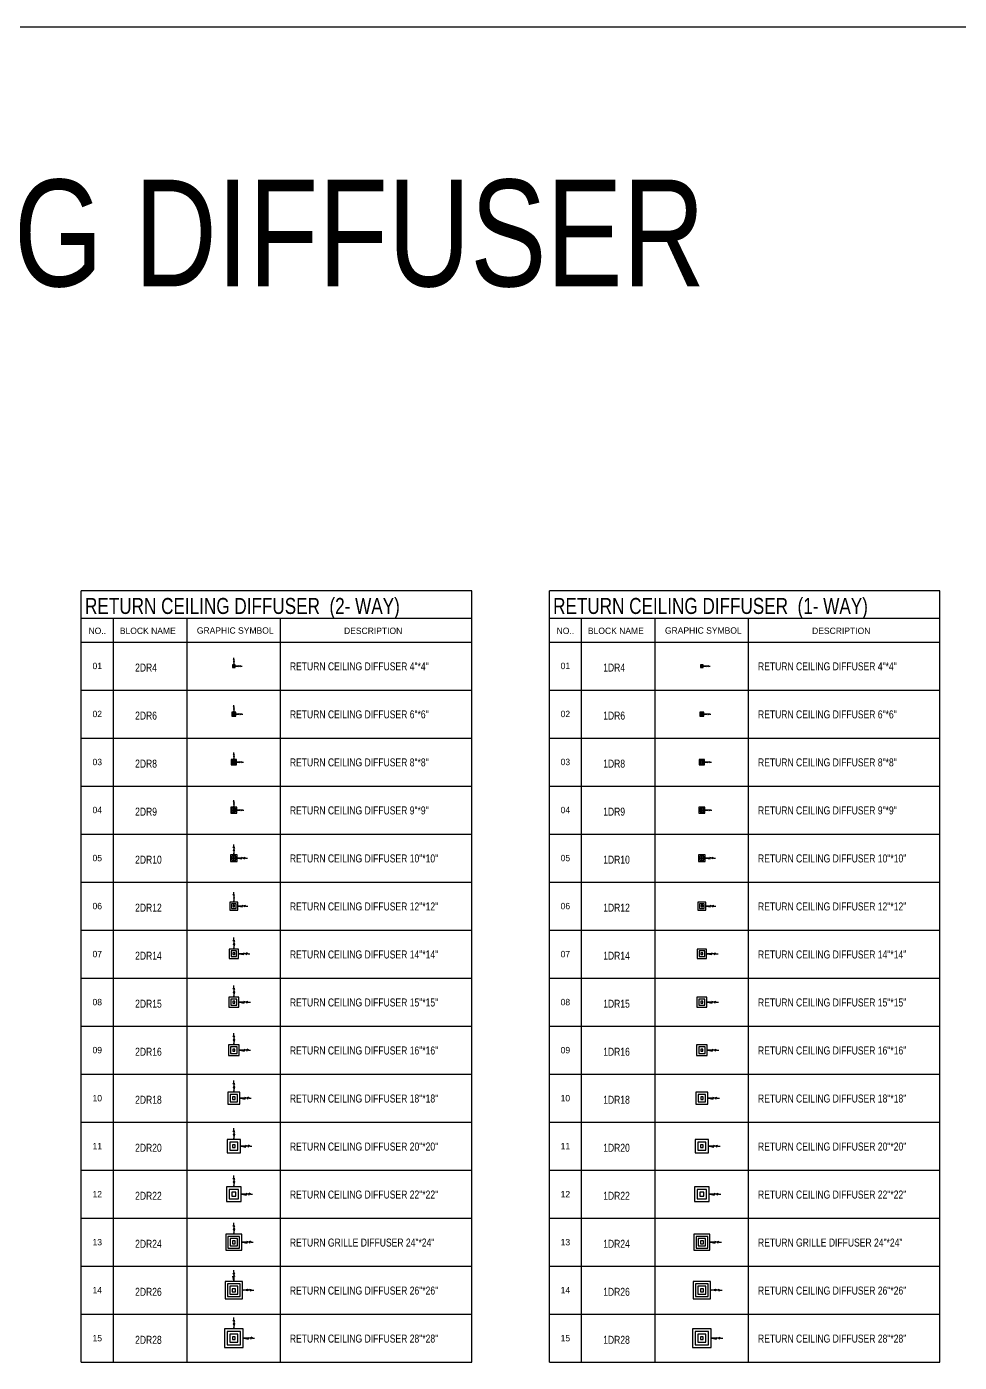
# Model space of a CAD drawing. Header units: millimetres. Extents: x 259256 to 648017, y 366981 to 480499.
# Drawn here: x 399091 to 434062, y 430433 to 480499 of the extents above; entities that cross this region are included whole.
import ezdxf
from ezdxf.enums import TextEntityAlignment as Align

# ---------------------------------------------------------------- set-up
doc = ezdxf.new("R2010")
doc.units = ezdxf.units.MM
doc.layers.get('0').update_dxf_attribs({"color": 254})
for name, color, linetype in [('11-F-A-DUCT', 11, 'Continuous'), ('40-REFERENCE-DRAWINGS-0-35', 40, 'Continuous'), ('RETURN GRILL', 13, 'Continuous')]:
    doc.layers.add(name, color=color, linetype=linetype)
doc.styles.add('STENCIL', font='stencil.shx')
doc.styles.add('style2', font='stencil.shx')

# ---------------------------------------------------------------- blocks, each defined once
blk = doc.blocks.new('2DR4')
at = {"color": 13}
for p, q in [((0, 258), (-21, 236)), ((21, 236), (-21, 236)), ((-20, 175), (0, 167)), ((0, 258), (0, 308)), ((0, 215), (21, 236)), ((0, 215), (0, 75)), ((20, 175), (0, 167)), ((0, 75), (20, 175)), ((215, 0), (75, 0)), ((75, 0), (175, -20)), ((175, 20), (167, 0)), ((175, -20), (167, 0)), ((215, 0), (236, -21)), ((236, -21), (236, 21)), ((258, 0), (236, 21)), ((258, 0), (308, 0))]:
    blk.add_line(p, q, dxfattribs=at)
at = {"color": 12}
blk.add_lwpolyline([(-50, -50), (50, -50), (50, 50), (-50, 50)], close=True, dxfattribs=at)
at = {"color": 13}
for points in [[(-30, -30), (30, -30), (30, 30), (-30, 30)], [(-10, -10), (10, -10), (10, 10), (-10, 10)]]:
    blk.add_lwpolyline(points, close=True, dxfattribs=at)
for points in [[(-20, 175), (0, 167), (0, 75)], [(20, 175), (0, 167), (0, 75)], [(175, 20), (167, 0), (75, 0)], [(175, -20), (167, 0), (75, 0)]]:
    blk.add_solid(points, dxfattribs=at)
blk = doc.blocks.new('2DR6')
at = {"color": 13}
for p, q in [((0, 283), (-21, 261)), ((21, 261), (-21, 261)), ((-20, 200), (0, 192)), ((0, 283), (0, 333)), ((0, 240), (21, 261)), ((0, 240), (0, 100)), ((20, 200), (0, 192)), ((0, 100), (20, 200)), ((240, 0), (100, 0)), ((100, 0), (200, -20)), ((200, 20), (192, 0)), ((200, -20), (192, 0)), ((240, 0), (261, -21)), ((261, -21), (261, 21)), ((283, 0), (261, 21)), ((283, 0), (333, 0))]:
    blk.add_line(p, q, dxfattribs=at)
at = {"color": 12}
blk.add_lwpolyline([(-75, -75), (75, -75), (75, 75), (-75, 75)], close=True, dxfattribs=at)
at = {"color": 13}
for points in [[(-45, -45), (45, -45), (45, 45), (-45, 45)], [(-15, -15), (15, -15), (15, 15), (-15, 15)]]:
    blk.add_lwpolyline(points, close=True, dxfattribs=at)
for points in [[(-20, 200), (0, 192), (0, 100)], [(20, 200), (0, 192), (0, 100)], [(200, 20), (192, 0), (100, 0)], [(200, -20), (192, 0), (100, 0)]]:
    blk.add_solid(points, dxfattribs=at)
blk = doc.blocks.new('2DR8')
at = {"color": 13}
for p, q in [((0, 308), (-21, 286)), ((21, 286), (-21, 286)), ((-20, 225), (0, 217)), ((0, 308), (0, 358)), ((0, 265), (21, 286)), ((0, 265), (0, 125)), ((20, 225), (0, 217)), ((0, 125), (20, 225)), ((265, 0), (125, 0)), ((125, 0), (225, -20)), ((225, 20), (217, 0)), ((225, -20), (217, 0)), ((265, 0), (286, -21)), ((286, -21), (286, 21)), ((308, 0), (286, 21)), ((308, 0), (358, 0))]:
    blk.add_line(p, q, dxfattribs=at)
at = {"color": 12}
blk.add_lwpolyline([(-100, -100), (100, -100), (100, 100), (-100, 100)], close=True, dxfattribs=at)
at = {"color": 13}
for points in [[(-60, -60), (60, -60), (60, 60), (-60, 60)], [(-20, -20), (20, -20), (20, 20), (-20, 20)]]:
    blk.add_lwpolyline(points, close=True, dxfattribs=at)
for points in [[(-20, 225), (0, 217), (0, 125)], [(20, 225), (0, 217), (0, 125)], [(225, 20), (217, 0), (125, 0)], [(225, -20), (217, 0), (125, 0)]]:
    blk.add_solid(points, dxfattribs=at)
blk = doc.blocks.new('2DR9')
at = {"color": 13}
for p, q in [((0, 320), (-21, 299)), ((21, 299), (-21, 299)), ((-20, 237), (0, 229)), ((0, 320), (0, 370)), ((0, 277), (21, 299)), ((0, 277), (0, 137)), ((20, 237), (0, 229)), ((0, 137), (20, 237)), ((277, 0), (137, 0)), ((137, 0), (237, -20)), ((237, 20), (229, 0)), ((237, -20), (229, 0)), ((277, 0), (299, -21)), ((299, -21), (299, 21)), ((320, 0), (299, 21)), ((320, 0), (370, 0))]:
    blk.add_line(p, q, dxfattribs=at)
at = {"color": 12}
blk.add_lwpolyline([(-112, -112), (112, -112), (112, 112), (-112, 112)], close=True, dxfattribs=at)
at = {"color": 13}
for points in [[(-68, -68), (68, -68), (68, 68), (-68, 68)], [(-22, -22), (22, -22), (22, 22), (-22, 22)]]:
    blk.add_lwpolyline(points, close=True, dxfattribs=at)
for points in [[(-20, 237), (0, 229), (0, 137)], [(20, 237), (0, 229), (0, 137)], [(237, 20), (229, 0), (137, 0)], [(237, -20), (229, 0), (137, 0)]]:
    blk.add_solid(points, dxfattribs=at)
blk = doc.blocks.new('2DR10')
at = {"color": 13}
for p, q in [((0, 436), (0, 514)), ((0, 436), (-33, 402)), ((33, 402), (-33, 402)), ((-31, 306), (0, 293)), ((0, 369), (33, 402)), ((0, 369), (0, 150)), ((31, 306), (0, 293)), ((0, 150), (31, 306)), ((306, 31), (293, 0)), ((402, -33), (402, 33)), ((436, 0), (402, 33)), ((436, 0), (514, 0)), ((369, 0), (150, 0)), ((150, 0), (306, -31)), ((306, -31), (293, 0)), ((369, 0), (402, -33))]:
    blk.add_line(p, q, dxfattribs=at)
at = {"color": 12}
blk.add_lwpolyline([(-125, -125), (125, -125), (125, 125), (-125, 125)], close=True, dxfattribs=at)
at = {"color": 13}
for points in [[(-75, -75), (75, -75), (75, 75), (-75, 75)], [(-25, -25), (25, -25), (25, 25), (-25, 25)]]:
    blk.add_lwpolyline(points, close=True, dxfattribs=at)
for points in [[(-31, 306), (0, 293), (0, 150)], [(31, 306), (0, 293), (0, 150)], [(306, 31), (293, 0), (150, 0)], [(306, -31), (293, 0), (150, 0)]]:
    blk.add_solid(points, dxfattribs=at)
blk = doc.blocks.new('2DR12')
at = {"color": 13}
for p, q in [((0, 449), (0, 524)), ((0, 449), (-32, 417)), ((32, 417), (-32, 417)), ((-30, 325), (0, 312)), ((0, 385), (32, 417)), ((0, 385), (0, 174)), ((30, 325), (0, 312)), ((0, 174), (30, 325)), ((385, 0), (174, 0)), ((174, 0), (325, -30)), ((325, 30), (312, 0)), ((325, -30), (312, 0)), ((385, 0), (417, -32)), ((417, -32), (417, 32)), ((449, 0), (417, 32)), ((449, 0), (524, 0))]:
    blk.add_line(p, q, dxfattribs=at)
at = {"color": 12}
blk.add_lwpolyline([(-150, -150), (150, -150), (150, 150), (-150, 150)], close=True, dxfattribs=at)
at = {"color": 13}
for points in [[(-90, -90), (90, -90), (90, 90), (-90, 90)], [(-30, -30), (30, -30), (30, 30), (-30, 30)]]:
    blk.add_lwpolyline(points, close=True, dxfattribs=at)
for points in [[(-30, 325), (0, 312), (0, 174)], [(30, 325), (0, 312), (0, 174)], [(325, 30), (312, 0), (174, 0)], [(325, -30), (312, 0), (174, 0)]]:
    blk.add_solid(points, dxfattribs=at)
blk = doc.blocks.new('2DR14')
at = {"color": 13}
for p, q in [((0, 520), (-37, 482)), ((0, 520), (0, 607)), ((37, 482), (-37, 482)), ((-35, 375), (0, 360)), ((0, 445), (37, 482)), ((0, 445), (0, 200)), ((35, 375), (0, 360)), ((0, 200), (35, 375)), ((445, 0), (200, 0)), ((200, 0), (375, -35)), ((375, 35), (360, 0)), ((375, -35), (360, 0)), ((445, 0), (482, -37)), ((482, -37), (482, 37)), ((520, 0), (482, 37)), ((520, 0), (607, 0))]:
    blk.add_line(p, q, dxfattribs=at)
at = {"color": 12}
blk.add_lwpolyline([(-175, -175), (175, -175), (175, 175), (-175, 175)], close=True, dxfattribs=at)
at = {"color": 13}
for points in [[(-105, -105), (105, -105), (105, 105), (-105, 105)], [(-35, -35), (35, -35), (35, 35), (-35, 35)]]:
    blk.add_lwpolyline(points, close=True, dxfattribs=at)
for points in [[(-35, 375), (0, 360), (0, 200)], [(35, 375), (0, 360), (0, 200)], [(375, 35), (360, 0), (200, 0)], [(375, -35), (360, 0), (200, 0)]]:
    blk.add_solid(points, dxfattribs=at)
blk = doc.blocks.new('2DR15')
at = {"color": 13}
for p, q in [((0, 532), (-37, 495)), ((0, 532), (0, 620)), ((37, 495), (-37, 495)), ((-35, 388), (0, 373)), ((0, 458), (37, 495)), ((0, 458), (0, 212)), ((35, 388), (0, 373)), ((0, 212), (35, 388)), ((458, 0), (212, 0)), ((212, 0), (388, -35)), ((388, 35), (373, 0)), ((388, -35), (373, 0)), ((458, 0), (495, -37)), ((495, -37), (495, 37)), ((532, 0), (495, 37)), ((532, 0), (620, 0))]:
    blk.add_line(p, q, dxfattribs=at)
at = {"color": 12}
blk.add_lwpolyline([(-188, -188), (188, -188), (188, 188), (-188, 188)], close=True, dxfattribs=at)
at = {"color": 13}
for points in [[(-112, -112), (112, -112), (112, 112), (-112, 112)], [(-38, -38), (38, -38), (38, 38), (-38, 38)]]:
    blk.add_lwpolyline(points, close=True, dxfattribs=at)
for points in [[(-35, 388), (0, 373), (0, 212)], [(35, 388), (0, 373), (0, 212)], [(388, 35), (373, 0), (212, 0)], [(388, -35), (373, 0), (212, 0)]]:
    blk.add_solid(points, dxfattribs=at)
blk = doc.blocks.new('2DR16')
at = {"color": 13}
for p, q in [((0, 545), (-37, 507)), ((37, 507), (-37, 507)), ((0, 545), (0, 632)), ((0, 470), (37, 507)), ((-35, 400), (0, 385)), ((0, 470), (0, 225)), ((35, 400), (0, 385)), ((0, 225), (35, 400)), ((400, 35), (385, 0)), ((507, -37), (507, 37)), ((545, 0), (507, 37)), ((545, 0), (632, 0)), ((470, 0), (225, 0)), ((225, 0), (400, -35)), ((400, -35), (385, 0)), ((470, 0), (507, -37))]:
    blk.add_line(p, q, dxfattribs=at)
at = {"color": 12}
blk.add_lwpolyline([(-200, -200), (200, -200), (200, 200), (-200, 200)], close=True, dxfattribs=at)
at = {"color": 13}
for points in [[(-120, -120), (120, -120), (120, 120), (-120, 120)], [(-40, -40), (40, -40), (40, 40), (-40, 40)]]:
    blk.add_lwpolyline(points, close=True, dxfattribs=at)
for points in [[(-35, 400), (0, 385), (0, 225)], [(35, 400), (0, 385), (0, 225)], [(400, 35), (385, 0), (225, 0)], [(400, -35), (385, 0), (225, 0)]]:
    blk.add_solid(points, dxfattribs=at)
blk = doc.blocks.new('2DR18')
at = {"color": 13}
for p, q in [((0, 570), (-37, 532)), ((37, 532), (-37, 532)), ((0, 570), (0, 657)), ((0, 495), (37, 532)), ((-35, 425), (0, 410)), ((0, 495), (0, 250)), ((35, 425), (0, 410)), ((0, 250), (35, 425)), ((425, 35), (410, 0)), ((532, -37), (532, 37)), ((570, 0), (532, 37)), ((570, 0), (657, 0)), ((495, 0), (250, 0)), ((250, 0), (425, -35)), ((425, -35), (410, 0)), ((495, 0), (532, -37))]:
    blk.add_line(p, q, dxfattribs=at)
at = {"color": 12}
blk.add_lwpolyline([(-225, -225), (225, -225), (225, 225), (-225, 225)], close=True, dxfattribs=at)
at = {"color": 13}
for points in [[(-135, -135), (135, -135), (135, 135), (-135, 135)], [(-45, -45), (45, -45), (45, 45), (-45, 45)]]:
    blk.add_lwpolyline(points, close=True, dxfattribs=at)
for points in [[(-35, 425), (0, 410), (0, 250)], [(35, 425), (0, 410), (0, 250)], [(425, 35), (410, 0), (250, 0)], [(425, -35), (410, 0), (250, 0)]]:
    blk.add_solid(points, dxfattribs=at)
blk = doc.blocks.new('2DR20')
at = {"color": 13}
for p, q in [((0, 595), (-37, 557)), ((37, 557), (-37, 557)), ((0, 595), (0, 682)), ((0, 520), (37, 557)), ((0, 520), (0, 275)), ((-35, 450), (0, 435)), ((35, 450), (0, 435)), ((0, 275), (35, 450)), ((450, 35), (435, 0)), ((557, -37), (557, 37)), ((595, 0), (557, 37)), ((595, 0), (682, 0)), ((520, 0), (275, 0)), ((275, 0), (450, -35)), ((450, -35), (435, 0)), ((520, 0), (557, -37))]:
    blk.add_line(p, q, dxfattribs=at)
at = {"color": 12}
blk.add_lwpolyline([(-250, -250), (250, -250), (250, 250), (-250, 250)], close=True, dxfattribs=at)
at = {"color": 13}
for points in [[(-150, -150), (150, -150), (150, 150), (-150, 150)], [(-50, -50), (50, -50), (50, 50), (-50, 50)]]:
    blk.add_lwpolyline(points, close=True, dxfattribs=at)
for points in [[(-35, 450), (0, 435), (0, 275)], [(35, 450), (0, 435), (0, 275)], [(450, 35), (435, 0), (275, 0)], [(450, -35), (435, 0), (275, 0)]]:
    blk.add_solid(points, dxfattribs=at)
blk = doc.blocks.new('2DR22')
at = {"color": 13}
for p, q in [((0, 620), (-37, 582)), ((37, 582), (-37, 582)), ((0, 620), (0, 707)), ((0, 545), (37, 582)), ((0, 545), (0, 300)), ((-35, 475), (0, 460)), ((35, 475), (0, 460)), ((0, 300), (35, 475)), ((475, 35), (460, 0)), ((582, -37), (582, 37)), ((620, 0), (582, 37)), ((620, 0), (707, 0)), ((545, 0), (300, 0)), ((300, 0), (475, -35)), ((475, -35), (460, 0)), ((545, 0), (582, -37))]:
    blk.add_line(p, q, dxfattribs=at)
at = {"color": 12}
blk.add_lwpolyline([(-275, -275), (275, -275), (275, 275), (-275, 275)], close=True, dxfattribs=at)
at = {"color": 13}
for points in [[(-175, -175), (175, -175), (175, 175), (-175, 175)], [(-75, -75), (75, -75), (75, 75), (-75, 75)]]:
    blk.add_lwpolyline(points, close=True, dxfattribs=at)
for points in [[(-35, 475), (0, 460), (0, 300)], [(35, 475), (0, 460), (0, 300)], [(475, 35), (460, 0), (300, 0)], [(475, -35), (460, 0), (300, 0)]]:
    blk.add_solid(points, dxfattribs=at)
blk = doc.blocks.new('2DR24')
at = {"color": 13}
for p, q in [((0, 645), (-37, 607)), ((37, 607), (-37, 607)), ((0, 645), (0, 732)), ((0, 570), (37, 607)), ((0, 570), (0, 325)), ((-35, 500), (0, 485)), ((35, 500), (0, 485)), ((0, 325), (35, 500)), ((500, 35), (485, 0)), ((607, -37), (607, 37)), ((645, 0), (607, 37)), ((645, 0), (732, 0)), ((570, 0), (325, 0)), ((325, 0), (500, -35)), ((500, -35), (485, 0)), ((570, 0), (607, -37))]:
    blk.add_line(p, q, dxfattribs=at)
at = {"color": 12}
blk.add_lwpolyline([(-300, -300), (300, -300), (300, 300), (-300, 300)], close=True, dxfattribs=at)
at = {"color": 13}
for points in [[(-218, -218), (218, -218), (218, 218), (-218, 218)], [(-136, -136), (136, -136), (136, 136), (-136, 136)], [(-55, -55), (55, -55), (55, 55), (-55, 55)]]:
    blk.add_lwpolyline(points, close=True, dxfattribs=at)
for points in [[(-35, 500), (0, 485), (0, 325)], [(35, 500), (0, 485), (0, 325)], [(500, 35), (485, 0), (325, 0)], [(500, -35), (485, 0), (325, 0)]]:
    blk.add_solid(points, dxfattribs=at)
blk = doc.blocks.new('2DR26')
at = {"color": 13}
for p, q in [((0, 595), (-37, 632)), ((-37, 632), (37, 632)), ((-35, 525), (0, 510)), ((0, 350), (-35, 525)), ((0, 670), (0, 757)), ((0, 670), (37, 632)), ((0, 595), (0, 350)), ((35, 525), (0, 510)), ((350, 0), (525, 35)), ((595, 0), (350, 0)), ((525, 35), (510, 0)), ((525, -35), (510, 0)), ((595, 0), (632, 37)), ((632, 37), (632, -37)), ((670, 0), (632, -37)), ((670, 0), (757, 0))]:
    blk.add_line(p, q, dxfattribs=at)
at = {"color": 12}
blk.add_lwpolyline([(-325, -325), (325, -325), (325, 325), (-325, 325)], close=True, dxfattribs=at)
at = {"color": 13}
for points in [[(-236, -236), (236, -236), (236, 236), (-236, 236)], [(-148, -148), (148, -148), (148, 148), (-148, 148)], [(-59, -59), (59, -59), (59, 59), (-59, 59)]]:
    blk.add_lwpolyline(points, close=True, dxfattribs=at)
for points in [[(-35, 525), (0, 510), (0, 350)], [(35, 525), (0, 510), (0, 350)], [(525, 35), (510, 0), (350, 0)], [(525, -35), (510, 0), (350, 0)]]:
    blk.add_solid(points, dxfattribs=at)
blk = doc.blocks.new('2DR28')
at = {"color": 13}
for p, q in [((0, 695), (-37, 657)), ((37, 657), (-37, 657)), ((-35, 550), (0, 535)), ((0, 695), (0, 782)), ((0, 620), (37, 657)), ((0, 620), (0, 375)), ((35, 550), (0, 535)), ((0, 375), (35, 550)), ((550, 35), (535, 0)), ((657, -37), (657, 37)), ((695, 0), (657, 37)), ((695, 0), (782, 0)), ((620, 0), (375, 0)), ((375, 0), (550, -35)), ((550, -35), (535, 0)), ((620, 0), (657, -37))]:
    blk.add_line(p, q, dxfattribs=at)
at = {"color": 12}
blk.add_lwpolyline([(-350, -350), (350, -350), (350, 350), (-350, 350)], close=True, dxfattribs=at)
at = {"color": 13}
for points in [[(-250, -250), (250, -250), (250, 250), (-250, 250)], [(-150, -150), (150, -150), (150, 150), (-150, 150)], [(-50, -50), (50, -50), (50, 50), (-50, 50)]]:
    blk.add_lwpolyline(points, close=True, dxfattribs=at)
for points in [[(-35, 550), (0, 535), (0, 375)], [(35, 550), (0, 535), (0, 375)], [(550, 35), (535, 0), (375, 0)], [(550, -35), (535, 0), (375, 0)]]:
    blk.add_solid(points, dxfattribs=at)
blk = doc.blocks.new('1DR4')
at = {"color": 13}
for p, q in [((215, 0), (75, 0)), ((75, 0), (175, -20)), ((175, 20), (167, 0)), ((175, -20), (167, 0)), ((215, 0), (236, -21)), ((236, -21), (236, 21)), ((258, 0), (236, 21)), ((258, 0), (308, 0))]:
    blk.add_line(p, q, dxfattribs=at)
at = {"color": 12}
blk.add_lwpolyline([(-50, -50), (50, -50), (50, 50), (-50, 50)], close=True, dxfattribs=at)
at = {"color": 13}
for points in [[(-30, -30), (30, -30), (30, 30), (-30, 30)], [(-10, -10), (10, -10), (10, 10), (-10, 10)]]:
    blk.add_lwpolyline(points, close=True, dxfattribs=at)
for points in [[(175, 20), (167, 0), (75, 0)], [(175, -20), (167, 0), (75, 0)]]:
    blk.add_solid(points, dxfattribs=at)
blk = doc.blocks.new('1DR6')
at = {"color": 13}
for p, q in [((240, 0), (100, 0)), ((100, 0), (200, -20)), ((200, 20), (192, 0)), ((200, -20), (192, 0)), ((240, 0), (261, -21)), ((261, -21), (261, 21)), ((283, 0), (261, 21)), ((283, 0), (333, 0))]:
    blk.add_line(p, q, dxfattribs=at)
at = {"color": 12}
blk.add_lwpolyline([(-75, -75), (75, -75), (75, 75), (-75, 75)], close=True, dxfattribs=at)
at = {"color": 13}
for points in [[(-45, -45), (45, -45), (45, 45), (-45, 45)], [(-15, -15), (15, -15), (15, 15), (-15, 15)]]:
    blk.add_lwpolyline(points, close=True, dxfattribs=at)
for points in [[(200, 20), (192, 0), (100, 0)], [(200, -20), (192, 0), (100, 0)]]:
    blk.add_solid(points, dxfattribs=at)
blk = doc.blocks.new('1DR8')
at = {"color": 13}
for p, q in [((265, 0), (125, 0)), ((125, 0), (225, -20)), ((225, 20), (217, 0)), ((225, -20), (217, 0)), ((265, 0), (286, -21)), ((286, -21), (286, 21)), ((308, 0), (286, 21)), ((308, 0), (358, 0))]:
    blk.add_line(p, q, dxfattribs=at)
at = {"color": 12}
blk.add_lwpolyline([(-100, -100), (100, -100), (100, 100), (-100, 100)], close=True, dxfattribs=at)
at = {"color": 13}
for points in [[(-60, -60), (60, -60), (60, 60), (-60, 60)], [(-20, -20), (20, -20), (20, 20), (-20, 20)]]:
    blk.add_lwpolyline(points, close=True, dxfattribs=at)
for points in [[(225, 20), (217, 0), (125, 0)], [(225, -20), (217, 0), (125, 0)]]:
    blk.add_solid(points, dxfattribs=at)
blk = doc.blocks.new('1DR9')
at = {"color": 13}
for p, q in [((278, 0), (138, 0)), ((138, 0), (238, -20)), ((238, 20), (229, 0)), ((238, -20), (229, 0)), ((278, 0), (299, -21)), ((299, -21), (299, 21)), ((320, 0), (299, 21)), ((320, 0), (370, 0))]:
    blk.add_line(p, q, dxfattribs=at)
at = {"color": 12}
blk.add_lwpolyline([(-112, -112), (112, -112), (112, 112), (-112, 112)], close=True, dxfattribs=at)
at = {"color": 13}
for points in [[(-68, -68), (68, -68), (68, 68), (-68, 68)], [(-22, -22), (22, -22), (22, 22), (-22, 22)]]:
    blk.add_lwpolyline(points, close=True, dxfattribs=at)
for points in [[(238, 20), (229, 0), (138, 0)], [(238, -20), (229, 0), (138, 0)]]:
    blk.add_solid(points, dxfattribs=at)
blk = doc.blocks.new('1DR10')
at = {"color": 13}
for p, q in [((306, 31), (293, 0)), ((402, -33), (402, 33)), ((436, 0), (402, 33)), ((436, 0), (514, 0)), ((369, 0), (150, 0)), ((150, 0), (306, -31)), ((306, -31), (293, 0)), ((369, 0), (402, -33))]:
    blk.add_line(p, q, dxfattribs=at)
at = {"color": 12}
blk.add_lwpolyline([(-125, -125), (125, -125), (125, 125), (-125, 125)], close=True, dxfattribs=at)
at = {"color": 13}
for points in [[(-75, -75), (75, -75), (75, 75), (-75, 75)], [(-25, -25), (25, -25), (25, 25), (-25, 25)]]:
    blk.add_lwpolyline(points, close=True, dxfattribs=at)
for points in [[(306, 31), (293, 0), (150, 0)], [(306, -31), (293, 0), (150, 0)]]:
    blk.add_solid(points, dxfattribs=at)
blk = doc.blocks.new('1DR12')
at = {"color": 13}
for p, q in [((385, 0), (174, 0)), ((174, 0), (325, -30)), ((325, 30), (312, 0)), ((325, -30), (312, 0)), ((385, 0), (417, -32)), ((417, -32), (417, 32)), ((449, 0), (417, 32)), ((449, 0), (524, 0))]:
    blk.add_line(p, q, dxfattribs=at)
at = {"color": 12}
blk.add_lwpolyline([(-150, -150), (150, -150), (150, 150), (-150, 150)], close=True, dxfattribs=at)
at = {"color": 13}
for points in [[(-90, -90), (90, -90), (90, 90), (-90, 90)], [(-30, -30), (30, -30), (30, 30), (-30, 30)]]:
    blk.add_lwpolyline(points, close=True, dxfattribs=at)
for points in [[(325, 30), (312, 0), (174, 0)], [(325, -30), (312, 0), (174, 0)]]:
    blk.add_solid(points, dxfattribs=at)
blk = doc.blocks.new('1DR14')
at = {"color": 13}
for p, q in [((445, 0), (200, 0)), ((200, 0), (375, -35)), ((375, 35), (360, 0)), ((375, -35), (360, 0)), ((445, 0), (482, -37)), ((482, -37), (482, 37)), ((520, 0), (482, 37)), ((520, 0), (607, 0))]:
    blk.add_line(p, q, dxfattribs=at)
at = {"color": 12}
blk.add_lwpolyline([(-175, -175), (175, -175), (175, 175), (-175, 175)], close=True, dxfattribs=at)
at = {"color": 13}
for points in [[(-105, -105), (105, -105), (105, 105), (-105, 105)], [(-35, -35), (35, -35), (35, 35), (-35, 35)]]:
    blk.add_lwpolyline(points, close=True, dxfattribs=at)
for points in [[(375, 35), (360, 0), (200, 0)], [(375, -35), (360, 0), (200, 0)]]:
    blk.add_solid(points, dxfattribs=at)
blk = doc.blocks.new('1DR15')
at = {"color": 13}
for p, q in [((458, 0), (212, 0)), ((212, 0), (388, -35)), ((388, 35), (373, 0)), ((388, -35), (373, 0)), ((458, 0), (495, -37)), ((495, -37), (495, 37)), ((532, 0), (495, 37)), ((532, 0), (620, 0))]:
    blk.add_line(p, q, dxfattribs=at)
at = {"color": 12}
blk.add_lwpolyline([(-188, -188), (188, -188), (188, 188), (-188, 188)], close=True, dxfattribs=at)
at = {"color": 13}
for points in [[(-112, -112), (112, -112), (112, 112), (-112, 112)], [(-38, -38), (38, -38), (38, 38), (-38, 38)]]:
    blk.add_lwpolyline(points, close=True, dxfattribs=at)
for points in [[(388, 35), (373, 0), (212, 0)], [(388, -35), (373, 0), (212, 0)]]:
    blk.add_solid(points, dxfattribs=at)
blk = doc.blocks.new('1DR16')
at = {"color": 13}
for p, q in [((400, 35), (385, 0)), ((507, -37), (507, 37)), ((545, 0), (507, 37)), ((545, 0), (632, 0)), ((470, 0), (225, 0)), ((225, 0), (400, -35)), ((400, -35), (385, 0)), ((470, 0), (507, -37))]:
    blk.add_line(p, q, dxfattribs=at)
at = {"color": 12}
blk.add_lwpolyline([(-200, -200), (200, -200), (200, 200), (-200, 200)], close=True, dxfattribs=at)
at = {"color": 13}
for points in [[(-120, -120), (120, -120), (120, 120), (-120, 120)], [(-40, -40), (40, -40), (40, 40), (-40, 40)]]:
    blk.add_lwpolyline(points, close=True, dxfattribs=at)
for points in [[(400, 35), (385, 0), (225, 0)], [(400, -35), (385, 0), (225, 0)]]:
    blk.add_solid(points, dxfattribs=at)
blk = doc.blocks.new('1DR18')
at = {"color": 13}
for p, q in [((425, 35), (410, 0)), ((532, -37), (532, 37)), ((570, 0), (532, 37)), ((570, 0), (657, 0)), ((495, 0), (250, 0)), ((250, 0), (425, -35)), ((425, -35), (410, 0)), ((495, 0), (532, -37))]:
    blk.add_line(p, q, dxfattribs=at)
at = {"color": 12}
blk.add_lwpolyline([(-225, -225), (225, -225), (225, 225), (-225, 225)], close=True, dxfattribs=at)
at = {"color": 13}
for points in [[(-135, -135), (135, -135), (135, 135), (-135, 135)], [(-45, -45), (45, -45), (45, 45), (-45, 45)]]:
    blk.add_lwpolyline(points, close=True, dxfattribs=at)
for points in [[(425, 35), (410, 0), (250, 0)], [(425, -35), (410, 0), (250, 0)]]:
    blk.add_solid(points, dxfattribs=at)
blk = doc.blocks.new('1DR20')
at = {"color": 13}
for p, q in [((450, 35), (435, 0)), ((557, -37), (557, 37)), ((595, 0), (557, 37)), ((595, 0), (682, 0)), ((520, 0), (275, 0)), ((275, 0), (450, -35)), ((450, -35), (435, 0)), ((520, 0), (557, -37))]:
    blk.add_line(p, q, dxfattribs=at)
at = {"color": 12}
blk.add_lwpolyline([(-250, -250), (250, -250), (250, 250), (-250, 250)], close=True, dxfattribs=at)
at = {"color": 13}
for points in [[(-150, -150), (150, -150), (150, 150), (-150, 150)], [(-50, -50), (50, -50), (50, 50), (-50, 50)]]:
    blk.add_lwpolyline(points, close=True, dxfattribs=at)
for points in [[(450, 35), (435, 0), (275, 0)], [(450, -35), (435, 0), (275, 0)]]:
    blk.add_solid(points, dxfattribs=at)
blk = doc.blocks.new('1DR22')
at = {"color": 13}
for p, q in [((475, 35), (460, 0)), ((582, -37), (582, 37)), ((620, 0), (582, 37)), ((620, 0), (707, 0)), ((545, 0), (300, 0)), ((300, 0), (475, -35)), ((475, -35), (460, 0)), ((545, 0), (582, -37))]:
    blk.add_line(p, q, dxfattribs=at)
at = {"color": 12}
blk.add_lwpolyline([(-275, -275), (275, -275), (275, 275), (-275, 275)], close=True, dxfattribs=at)
at = {"color": 13}
for points in [[(-175, -175), (175, -175), (175, 175), (-175, 175)], [(-75, -75), (75, -75), (75, 75), (-75, 75)]]:
    blk.add_lwpolyline(points, close=True, dxfattribs=at)
for points in [[(475, 35), (460, 0), (300, 0)], [(475, -35), (460, 0), (300, 0)]]:
    blk.add_solid(points, dxfattribs=at)
blk = doc.blocks.new('1DR24')
at = {"color": 13}
for p, q in [((500, 35), (485, 0)), ((607, -37), (607, 37)), ((645, 0), (607, 37)), ((645, 0), (732, 0)), ((570, 0), (325, 0)), ((325, 0), (500, -35)), ((500, -35), (485, 0)), ((570, 0), (607, -37))]:
    blk.add_line(p, q, dxfattribs=at)
at = {"color": 12}
blk.add_lwpolyline([(-300, -300), (300, -300), (300, 300), (-300, 300)], close=True, dxfattribs=at)
at = {"color": 13}
for points in [[(-218, -218), (218, -218), (218, 218), (-218, 218)], [(-136, -136), (136, -136), (136, 136), (-136, 136)], [(-55, -55), (55, -55), (55, 55), (-55, 55)]]:
    blk.add_lwpolyline(points, close=True, dxfattribs=at)
for points in [[(500, 35), (485, 0), (325, 0)], [(500, -35), (485, 0), (325, 0)]]:
    blk.add_solid(points, dxfattribs=at)
blk = doc.blocks.new('1DR26')
at = {"color": 13}
for p, q in [((350, 0), (525, 35)), ((595, 0), (350, 0)), ((525, 35), (510, 0)), ((525, -35), (510, 0)), ((595, 0), (632, 37)), ((632, 37), (632, -37)), ((670, 0), (632, -37)), ((670, 0), (757, 0))]:
    blk.add_line(p, q, dxfattribs=at)
at = {"color": 12}
blk.add_lwpolyline([(-325, -325), (325, -325), (325, 325), (-325, 325)], close=True, dxfattribs=at)
at = {"color": 13}
for points in [[(-236, -236), (236, -236), (236, 236), (-236, 236)], [(-148, -148), (148, -148), (148, 148), (-148, 148)], [(-59, -59), (59, -59), (59, 59), (-59, 59)]]:
    blk.add_lwpolyline(points, close=True, dxfattribs=at)
for points in [[(525, 35), (510, 0), (350, 0)], [(525, -35), (510, 0), (350, 0)]]:
    blk.add_solid(points, dxfattribs=at)
blk = doc.blocks.new('1DR28')
at = {"color": 13}
for p, q in [((550, 35), (535, 0)), ((657, -37), (657, 37)), ((695, 0), (657, 37)), ((695, 0), (782, 0)), ((620, 0), (375, 0)), ((375, 0), (550, -35)), ((550, -35), (535, 0)), ((620, 0), (657, -37))]:
    blk.add_line(p, q, dxfattribs=at)
at = {"color": 12}
blk.add_lwpolyline([(-350, -350), (350, -350), (350, 350), (-350, 350)], close=True, dxfattribs=at)
at = {"color": 13}
for points in [[(-250, -250), (250, -250), (250, 250), (-250, 250)], [(-150, -150), (150, -150), (150, 150), (-150, 150)], [(-50, -50), (50, -50), (50, 50), (-50, 50)]]:
    blk.add_lwpolyline(points, close=True, dxfattribs=at)
for points in [[(550, 35), (535, 0), (375, 0)], [(550, -35), (535, 0), (375, 0)]]:
    blk.add_solid(points, dxfattribs=at)

msp = doc.modelspace()

# ---------------------------------------------------------------- linework, layer by layer
at = {"layer": '11-F-A-DUCT'}
for p, q in [((259256, 480499), (505002, 480499)), ((364576, 480499), (648017, 480499))]:
    msp.add_line(p, q, dxfattribs=at)
at = {"layer": 'RETURN GRILL'}
for p, q in [((401136, 430433), (401136, 459358)), ((415782, 430433), (415782, 459358)), ((418689, 430433), (418689, 459358)), ((433335, 430433), (433335, 459358)), ((401136, 458327), (415782, 458327)), ((402331, 458327), (402331, 430433)), ((405110, 430433), (405110, 458327)), ((408604, 430433), (408604, 458327)), ((418689, 458327), (433335, 458327)), ((419884, 458327), (419884, 430433)), ((422663, 430433), (422663, 458327)), ((426157, 430433), (426157, 458327)), ((401136, 457433), (415782, 457433)), ((418689, 457433), (433335, 457433)), ((401136, 455633), (415782, 455633)), ((418689, 455633), (433335, 455633)), ((401136, 453833), (415782, 453833)), ((418689, 453833), (433335, 453833)), ((401136, 452033), (415782, 452033)), ((418689, 452033), (433335, 452033)), ((401136, 450233), (415782, 450233)), ((418689, 450233), (433335, 450233)), ((401136, 448433), (415782, 448433)), ((418689, 448433), (433335, 448433)), ((401136, 446633), (415782, 446633)), ((418689, 446633), (433335, 446633)), ((401136, 444833), (415782, 444833)), ((418689, 444833), (433335, 444833)), ((401136, 443033), (415782, 443033)), ((418689, 443033), (433335, 443033)), ((401136, 441233), (415782, 441233)), ((418689, 441233), (433335, 441233)), ((401136, 439433), (415782, 439433)), ((418689, 439433), (433335, 439433)), ((401136, 437633), (415782, 437633)), ((418689, 437633), (433335, 437633)), ((401136, 435833), (415782, 435833)), ((418689, 435833), (433335, 435833)), ((401136, 434033), (415782, 434033)), ((418689, 434033), (433335, 434033)), ((401136, 432233), (415782, 432233)), ((418689, 432233), (433335, 432233)), ((401136, 430433), (415782, 430433)), ((418689, 430433), (433335, 430433))]:
    msp.add_line(p, q, dxfattribs=at)
for points in [[(415782, 459358), (401136, 459358)], [(433335, 459358), (418689, 459358)]]:
    msp.add_lwpolyline(points, dxfattribs=at)

# ---------------------------------------------------------------- block references
for name, p in [('2DR4', (406857, 456533)), ('1DR4', (424410, 456533)), ('2DR6', (406857, 454733)), ('1DR6', (424410, 454733)), ('2DR8', (406857, 452933)), ('1DR8', (424410, 452933)), ('2DR9', (406857, 451133)), ('1DR9', (424410, 451133)), ('2DR10', (406857, 449333)), ('1DR10', (424410, 449333)), ('2DR12', (406857, 447533)), ('1DR12', (424410, 447533)), ('2DR14', (406857, 445749)), ('1DR14', (424410, 445749)), ('2DR15', (406857, 443933)), ('1DR15', (424410, 443933)), ('2DR16', (406857, 442133)), ('1DR16', (424410, 442133)), ('2DR18', (406857, 440333)), ('1DR18', (424410, 440333)), ('2DR20', (406857, 438533)), ('1DR20', (424410, 438533)), ('2DR22', (406857, 436733)), ('1DR22', (424410, 436733)), ('2DR24', (406857, 434933)), ('1DR24', (424410, 434933)), ('2DR26', (406857, 433133)), ('1DR26', (424410, 433133)), ('2DR28', (406857, 431333)), ('1DR28', (424410, 431333))]:
    msp.add_blockref(name, p, dxfattribs=at)

# ---------------------------------------------------------------- texts
at = {"layer": '40-REFERENCE-DRAWINGS-0-35', "lineweight": 35, "style": 'STENCIL', "width": 0.8}
msp.add_text('RETURN CEILING DIFFUSER', height=4000, dxfattribs=at).set_placement((365802, 470766))
at = {"layer": 'RETURN GRILL', "lineweight": 35, "style": 'STENCIL', "width": 0.8}
for s, p in [('RETURN CEILING DIFFUSER  (2- WAY)', (401278, 458485)), ('RETURN CEILING DIFFUSER  (1- WAY)', (418831, 458485))]:
    msp.add_text(s, height=600, dxfattribs=at).set_placement(p)
at = {"layer": 'RETURN GRILL', "lineweight": 35, "style": 'STENCIL'}
for s, height, p in [('NO..', 239.1, (401737, 457854)), ('BLOCK NAME', 239.1, (403631, 457854)), ('GRAPHIC SYMBOL', 239.06, (406910, 457865)), ('DESCRIPTION', 239.06, (412082, 457854)), ('NO..', 239.1, (419290, 457854)), ('BLOCK NAME', 239.1, (421184, 457854)), ('GRAPHIC SYMBOL', 239.06, (424463, 457865)), ('DESCRIPTION', 239.06, (429635, 457854))]:
    msp.add_text(s, height=height, dxfattribs=at).set_placement(p, align=Align.MIDDLE)
at = {"layer": 'RETURN GRILL', "color": 4, "style": 'STENCIL'}
for s, p in [('01', (401737, 456536)), ('01', (419290, 456536)), ('02', (401737, 454736)), ('02', (419290, 454736)), ('03', (401737, 452936)), ('03', (419290, 452936)), ('04', (401737, 451136)), ('04', (419290, 451136)), ('05', (401737, 449336)), ('05', (419290, 449336)), ('06', (401737, 447536)), ('06', (419290, 447536)), ('07', (401737, 445736)), ('07', (419290, 445736)), ('08', (401737, 443936)), ('08', (419290, 443936)), ('09', (401737, 442136)), ('09', (419290, 442136)), ('10', (401737, 440336)), ('10', (419290, 440336)), ('11', (401737, 438536)), ('11', (419290, 438536)), ('12', (401737, 436736)), ('12', (419290, 436736)), ('13', (401737, 434936)), ('13', (419290, 434936)), ('14', (401737, 433136)), ('14', (419290, 433136)), ('15', (401737, 431336)), ('15', (419290, 431336))]:
    msp.add_text(s, height=239.1, dxfattribs=at).set_placement(p, align=Align.MIDDLE)
at = {"layer": 'RETURN GRILL', "color": 4, "style": 'style2', "width": 0.8}
for s, p in [('2DR4', (403155, 456325)), ('RETURN CEILING DIFFUSER 4"*4"', (408960, 456371)), ('1DR4', (420708, 456325)), ('RETURN CEILING DIFFUSER 4"*4"', (426513, 456371)), ('2DR6', (403155, 454525)), ('RETURN CEILING DIFFUSER 6"*6" ', (408960, 454571)), ('1DR6', (420708, 454525)), ('RETURN CEILING DIFFUSER 6"*6" ', (426513, 454571)), ('2DR8', (403155, 452725)), ('RETURN CEILING DIFFUSER 8"*8"', (408960, 452771)), ('1DR8', (420708, 452725)), ('RETURN CEILING DIFFUSER 8"*8"', (426513, 452771)), ('2DR9', (403155, 450925)), ('RETURN CEILING DIFFUSER 9"*9"', (408960, 450971)), ('1DR9', (420708, 450925)), ('RETURN CEILING DIFFUSER 9"*9"', (426513, 450971)), ('2DR10', (403155, 449125)), ('RETURN CEILING DIFFUSER 10"*10"', (408960, 449171)), ('1DR10', (420708, 449125)), ('RETURN CEILING DIFFUSER 10"*10"', (426513, 449171)), ('2DR12', (403155, 447325)), ('RETURN CEILING DIFFUSER 12"*12"', (408960, 447371)), ('1DR12', (420708, 447325)), ('RETURN CEILING DIFFUSER 12"*12"', (426513, 447371)), ('2DR14', (403155, 445525)), ('RETURN CEILING DIFFUSER 14"*14"', (408960, 445571)), ('1DR14', (420708, 445525)), ('RETURN CEILING DIFFUSER 14"*14"', (426513, 445571)), ('2DR15', (403155, 443725)), ('RETURN CEILING DIFFUSER 15"*15"', (408960, 443771)), ('1DR15', (420708, 443725)), ('RETURN CEILING DIFFUSER 15"*15"', (426513, 443771)), ('2DR16', (403155, 441925)), ('RETURN CEILING DIFFUSER 16"*16"', (408960, 441971)), ('1DR16', (420708, 441925)), ('RETURN CEILING DIFFUSER 16"*16"', (426513, 441971)), ('2DR18', (403155, 440125)), ('RETURN CEILING DIFFUSER 18"*18"', (408960, 440171)), ('1DR18', (420708, 440125)), ('RETURN CEILING DIFFUSER 18"*18"', (426513, 440171)), ('2DR20', (403155, 438325)), ('RETURN CEILING DIFFUSER 20"*20"', (408960, 438371)), ('1DR20', (420708, 438325)), ('RETURN CEILING DIFFUSER 20"*20"', (426513, 438371)), ('2DR22', (403155, 436525)), ('RETURN CEILING DIFFUSER 22"*22"', (408960, 436571)), ('1DR22', (420708, 436525)), ('RETURN CEILING DIFFUSER 22"*22"', (426513, 436571)), ('2DR24', (403155, 434725)), ('RETURN GRILLE DIFFUSER 24"*24"', (408960, 434771)), ('1DR24', (420708, 434725)), ('RETURN GRILLE DIFFUSER 24"*24"', (426513, 434771)), ('2DR26', (403155, 432925)), ('RETURN CEILING DIFFUSER 26"*26"', (408960, 432971)), ('1DR26', (420708, 432925)), ('RETURN CEILING DIFFUSER 26"*26"', (426513, 432971)), ('2DR28', (403155, 431125)), ('RETURN CEILING DIFFUSER 28"*28"', (408960, 431171)), ('1DR28', (420708, 431125)), ('RETURN CEILING DIFFUSER 28"*28"', (426513, 431171))]:
    msp.add_text(s, height=300, dxfattribs=at).set_placement(p)

doc.saveas('drawing.dxf')
